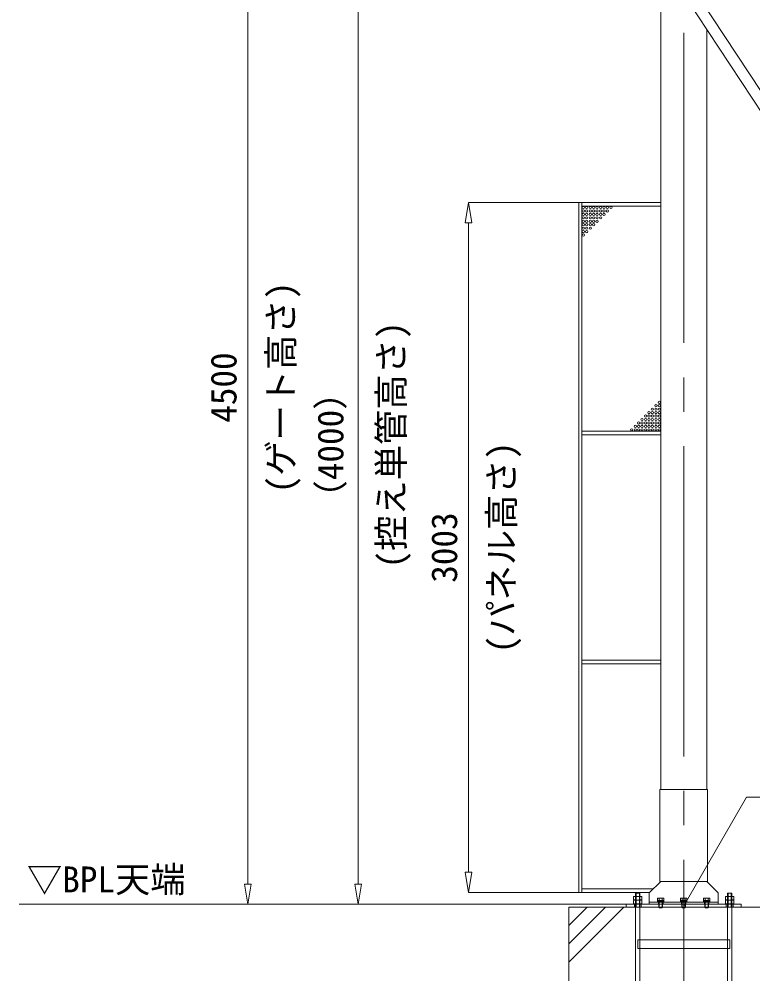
# Model space of a CAD drawing. Units: millimetres, scale not verified. Extents: x -16120 to 16120, y -26100 to 26100.
# Drawn here: x 4337 to 7530, y 8650 to 12807 of the extents above; entities that cross this region are included whole.
import ezdxf
from ezdxf.enums import TextEntityAlignment as Align

# ---------------------------------------------------------------- set-up
doc = ezdxf.new("R2010")
doc.units = ezdxf.units.MM
doc.header["$LTSCALE"] = 150
doc.linetypes.add('CHAIN2', pattern=[12, 9, -1, 1, -1])
doc.linetypes.add('DASHED1', pattern=[1.8, 1.2, -0.6])
for name, color, linetype, lineweight in [('0-2_ACCG-3018', 134, 'Continuous', 18), ('0-5_ﾍﾞｰｽﾗｲﾝ', 134, 'Continuous', 18), ('0-6_ﾎﾞﾙﾄ類', 134, 'Continuous', 18), ('0-9_基礎工事用PCA大', 134, 'Continuous', 18), ('0-B_寸法', 134, 'Continuous', 18), ('0-F_大型柱', 134, 'Continuous', 18), ('1-2_単管ｸﾗﾝﾌﾟ', 134, 'Continuous', 18), ('1-6_通芯', 134, 'CHAIN2', 18), ('1-9_標準ﾊﾟﾈﾙ', 134, 'Continuous', 18), ('1-B_文字', 134, 'Continuous', 18)]:
    doc.layers.add(name, color=color, linetype=linetype, lineweight=lineweight)
doc.styles.add('ＭＳ ゴシック', font='')
doc.styles.get('ＭＳ ゴシック').set_extended_font_data('MS Gothic')

msp = doc.modelspace()

# ---------------------------------------------------------------- linework, layer by layer
at = {"layer": '0-2_ACCG-3018'}
for centre in [(6791.8, 11986.5), (6791.8, 11971.5), (6806.8, 11986.5), (6806.8, 11971.5), (6821.8, 11986.5), (6821.8, 11971.5), (6836.8, 11986.5), (6836.8, 11971.5), (6851.8, 11986.5), (6851.8, 11971.5), (6866.8, 11986.5), (6866.8, 11971.5), (6881.8, 11986.5), (6881.8, 11971.5), (6896.8, 11986.5), (6896.8, 11971.5), (6911.8, 11986.5), (6791.8, 11956.5), (6791.8, 11941.5), (6791.8, 11926.5), (6806.8, 11956.5), (6806.8, 11941.5), (6806.8, 11926.5), (6821.8, 11956.5), (6821.8, 11941.5), (6821.8, 11926.5), (6836.8, 11956.5), (6836.8, 11941.5), (6836.8, 11926.5), (6851.8, 11956.5), (6851.8, 11941.5), (6851.8, 11926.5), (6866.8, 11956.5), (6866.8, 11941.5), (6881.8, 11956.5), (6791.8, 11911.5), (6791.8, 11896.5), (6806.8, 11911.5), (6806.8, 11896.5), (6821.8, 11911.5), (6821.8, 11896.5), (6836.8, 11911.5), (6791.8, 11881.5), (6791.8, 11866.5), (6806.8, 11881.5), (7122.6, 11138.5), (7077.6, 11093.5), (7092.6, 11108.5), (7092.6, 11093.5), (7107.6, 11123.5), (7107.6, 11108.5), (7107.6, 11093.5), (7122.6, 11123.5), (7122.6, 11108.5), (7122.6, 11093.5), (7047.6, 11063.5), (7062.6, 11078.5), (7062.6, 11063.5), (7077.6, 11078.5), (7077.6, 11063.5), (7092.6, 11078.5), (7092.6, 11063.5), (7107.6, 11078.5), (7107.6, 11063.5), (7122.6, 11078.5), (7122.6, 11063.5), (7002.6, 11018.5), (7017.6, 11033.5), (7017.6, 11018.5), (7032.6, 11048.5), (7032.6, 11033.5), (7032.6, 11018.5), (7047.6, 11048.5), (7047.6, 11033.5), (7047.6, 11018.5), (7062.6, 11048.5), (7062.6, 11033.5), (7062.6, 11018.5), (7077.6, 11048.5), (7077.6, 11033.5), (7077.6, 11018.5), (7092.6, 11048.5), (7092.6, 11033.5), (7092.6, 11018.5), (7107.6, 11048.5), (7107.6, 11033.5), (7107.6, 11018.5), (7122.6, 11048.5), (7122.6, 11033.5), (7122.6, 11018.5)]:
    msp.add_circle(centre, 5, dxfattribs=at)
at = {"layer": '0-5_ﾍﾞｰｽﾗｲﾝ'}
msp.add_line((6978.6, 8953), (4336.9, 8953), dxfattribs=at)
at = {"layer": '0-6_ﾎﾞﾙﾄ類'}
for p, q in [((7019, 8973), (7019, 8987.6)), ((7038.1, 8973), (7038.1, 8987.6)), ((7116.7, 8980), (7114.9, 8978.9)), ((7114.9, 8978.9), (7114.9, 8970.2)), ((7116.7, 8980), (7140.4, 8980)), ((7121.7, 8978.9), (7121.7, 8970.2)), ((7135.4, 8978.9), (7135.4, 8970.2)), ((7140.4, 8980), (7142.2, 8978.9)), ((7142.2, 8978.9), (7142.2, 8970.2)), ((7216.7, 8980), (7214.9, 8978.9)), ((7214.9, 8978.9), (7214.9, 8970.2)), ((7216.7, 8980), (7240.4, 8980)), ((7221.7, 8978.9), (7221.7, 8970.2)), ((7235.4, 8978.9), (7235.4, 8970.2)), ((7240.4, 8980), (7242.2, 8978.9)), ((7242.2, 8978.9), (7242.2, 8970.2)), ((7316.7, 8980), (7314.9, 8978.9)), ((7314.9, 8978.9), (7314.9, 8970.2)), ((7316.7, 8980), (7340.4, 8980)), ((7321.7, 8978.9), (7321.7, 8970.2)), ((7335.4, 8978.9), (7335.4, 8970.2)), ((7340.4, 8980), (7342.2, 8978.9)), ((7342.2, 8978.9), (7342.2, 8970.2)), ((7419, 8973), (7419, 8987.6)), ((7438.1, 8973), (7438.1, 8987.6)), ((7019, 8970.2), (7019, 8955.6)), ((7038.1, 8970.2), (7038.1, 8955.6)), ((7114.9, 8970.2), (7142.2, 8970.2)), ((7117.3, 8970), (7139.8, 8970)), ((7120.6, 8941), (7120.6, 8963)), ((7120.6, 8941), (7121.8, 8938.2)), ((7121.8, 8938.2), (7121.8, 8963)), ((7127.4, 8967), (7128.4, 8963)), ((7128.7, 8967), (7129.8, 8963)), ((7136.5, 8941), (7136.5, 8963)), ((7214.9, 8970.2), (7242.2, 8970.2)), ((7217.3, 8970), (7239.8, 8970)), ((7220.6, 8941), (7220.6, 8963)), ((7220.6, 8941), (7221.8, 8938.2)), ((7221.8, 8938.2), (7221.8, 8963)), ((7227.4, 8967), (7228.4, 8963)), ((7228.7, 8967), (7229.7, 8963)), ((7236.6, 8941), (7236.6, 8963)), ((7314.9, 8970.2), (7342.2, 8970.2)), ((7317.3, 8970), (7339.8, 8970)), ((7320.6, 8941), (7320.6, 8963)), ((7320.6, 8941), (7321.8, 8938.2)), ((7321.8, 8938.2), (7321.8, 8963)), ((7327.4, 8967), (7328.4, 8963)), ((7328.7, 8967), (7329.8, 8963)), ((7336.6, 8941), (7336.6, 8963)), ((7419, 8970.2), (7419, 8955.6)), ((7438.1, 8970.2), (7438.1, 8955.6))]:
    msp.add_line(p, q, dxfattribs=at)
for points in [[(7010.1, 8973), (7010.1, 8987.6), (7047, 8987.6), (7047, 8973), (7044.6, 8971.6), (7012.6, 8971.6)], [(7410.1, 8973), (7410.1, 8987.6), (7447, 8987.6), (7447, 8973), (7444.6, 8971.6), (7412.6, 8971.6)], [(7010.1, 8970.2), (7010.1, 8955.6), (7047, 8955.6), (7047, 8970.2), (7044.6, 8971.6), (7012.6, 8971.6)], [(7010.6, 8955.6), (7046.5, 8955.6), (7046.5, 8953), (7010.6, 8953)], [(7142.5, 8970), (7142.5, 8967), (7114.6, 8967), (7114.6, 8970)], [(7114.6, 8967), (7142.5, 8967), (7142.5, 8963), (7114.6, 8963)], [(7242.6, 8970), (7242.6, 8967), (7214.6, 8967), (7214.6, 8970)], [(7214.6, 8967), (7242.6, 8967), (7242.6, 8963), (7214.6, 8963)], [(7342.6, 8970), (7342.6, 8967), (7314.6, 8967), (7314.6, 8970)], [(7314.6, 8967), (7342.6, 8967), (7342.6, 8963), (7314.6, 8963)], [(7410.1, 8970.2), (7410.1, 8955.6), (7447, 8955.6), (7447, 8970.2), (7444.6, 8971.6), (7412.6, 8971.6)], [(7410.6, 8955.6), (7446.6, 8955.6), (7446.6, 8953), (7410.6, 8953)]]:
    msp.add_lwpolyline(points, close=True, dxfattribs=at)
for points in [[(7120.6, 8941), (7136.5, 8941), (7135.3, 8938.2)], [(7121.8, 8938.2), (7135.3, 8938.2), (7135.3, 8963)], [(7220.6, 8941), (7236.6, 8941), (7235.3, 8938.2)], [(7221.8, 8938.2), (7235.3, 8938.2), (7235.3, 8963)], [(7320.6, 8941), (7336.6, 8941), (7335.3, 8938.2)], [(7321.8, 8938.2), (7335.3, 8938.2), (7335.3, 8963)]]:
    msp.add_lwpolyline(points, dxfattribs=at)
for centre, radius, start, end in [((7118.3, 8973.9), 6.04, 55.616, 124.384), ((7128.6, 8957.4), 22.6, 72.412, 107.588), ((7138.8, 8973.9), 6.04, 55.616, 124.384), ((7218.3, 8973.9), 6.04, 55.616, 124.384), ((7228.6, 8957.4), 22.6, 72.412, 107.588), ((7238.8, 8973.9), 6.04, 55.616, 124.384), ((7318.3, 8973.9), 6.04, 55.616, 124.384), ((7328.6, 8957.4), 22.6, 72.412, 107.588), ((7338.8, 8973.9), 6.04, 55.616, 124.384), ((7014.6, 8980.8), 8.96, 240.0064, 300.0064), ((7014.6, 8962.4), 8.96, 60.0064, 120.0064), ((7028.6, 9004), 32.5, 252.935, 287.0711), ((7028.6, 8939.1), 32.5, 72.935, 107.071), ((7042.6, 8980.8), 8.94, 239.9813, 300.0315), ((7042.6, 8962.4), 8.94, 59.9813, 120.0315), ((7117.3, 8970.2), 0.19, 180, 270), ((7139.8, 8970.2), 0.19, 270, 0), ((7217.3, 8970.2), 0.19, 180, 270), ((7239.8, 8970.2), 0.19, 270, 0), ((7317.3, 8970.2), 0.19, 180, 270), ((7339.8, 8970.2), 0.19, 270, 0), ((7414.6, 8980.8), 8.96, 240.0064, 300.0064), ((7414.6, 8962.4), 8.96, 60.0064, 120.0064), ((7428.6, 9004), 32.5, 252.935, 287.0711), ((7428.6, 8939.1), 32.5, 72.935, 107.071), ((7442.5, 8980.8), 8.94, 239.9813, 300.0315), ((7442.6, 8962.4), 8.94, 59.9813, 120.0315)]:
    msp.add_arc(centre, radius, start, end, dxfattribs=at)
at = {"layer": '0-9_基礎工事用PCA大'}
for p, q in [((6728.6, 8701), (6968.6, 8941)), ((6728.6, 8781), (6888.6, 8941)), ((6728.6, 8861), (6808.6, 8941)), ((7038.1, 8761), (7038.1, 8599)), ((7419, 8761), (7419, 8599))]:
    msp.add_line(p, q, dxfattribs=at)
at = {"layer": '0-9_基礎工事用PCA大', "linetype": 'DASHED1'}
for p, q in [((7013.9, 8953), (7013.9, 8941)), ((7043.6, 8953), (7043.6, 8941)), ((7120.6, 8953), (7120.6, 8941)), ((7136.5, 8953), (7136.5, 8941)), ((7220.6, 8953), (7220.6, 8941)), ((7236.6, 8953), (7236.6, 8941)), ((7320.6, 8953), (7320.6, 8941)), ((7336.6, 8953), (7336.6, 8941)), ((7413.6, 8953), (7413.6, 8941)), ((7443.6, 8953), (7443.6, 8941)), ((7038.1, 8799), (7038.1, 8761)), ((7419, 8799), (7419, 8761))]:
    msp.add_line(p, q, dxfattribs=at)
at = {"layer": '0-9_基礎工事用PCA大'}
for points in [[(7019, 8424), (7019, 9001), (7038.1, 9001), (7038.1, 8799)], [(7019, 8938.5), (7021.5, 8941), (7021.5, 9001), (7035.6, 9001), (7035.6, 8941), (7038.1, 8938.5)], [(7438.1, 8424), (7438.1, 9001), (7419, 9001), (7419, 8799)], [(7438.1, 8938.5), (7435.6, 8941), (7435.6, 9001), (7421.5, 9001), (7421.5, 8941), (7419, 8938.5)]]:
    msp.add_lwpolyline(points, dxfattribs=at)
for points in [[(6728.6, 7941), (7728.6, 7941), (7728.6, 8941), (6728.6, 8941)], [(6978.6, 8941), (7478.6, 8941), (7478.6, 8953), (6978.6, 8953)], [(7028.6, 8799), (7428.6, 8799), (7428.6, 8761), (7028.6, 8761)]]:
    msp.add_lwpolyline(points, close=True, dxfattribs=at)
at = {"layer": '0-B_寸法'}
for p, q in [((5332.6, 13365), (5332.6, 9041)), ((5812.6, 12865), (5812.6, 9041)), ((6277.9, 11920), (6292.6, 12008)), ((6771.6, 12008), (6291.6, 12008)), ((6292.6, 12008), (6307.2, 11920)), ((6277.9, 11920), (6307.2, 11920)), ((6292.6, 11920), (6292.6, 9093)), ((6277.9, 9093), (6292.6, 9005)), ((6277.9, 9093), (6307.2, 9093)), ((6292.6, 9005), (6307.2, 9093)), ((5317.9, 9041), (5332.6, 8953)), ((5317.9, 9041), (5347.2, 9041)), ((5332.6, 8953), (5347.2, 9041)), ((5797.9, 9041), (5812.6, 8953)), ((5797.9, 9041), (5827.2, 9041)), ((5812.6, 8953), (5827.2, 9041)), ((6771.6, 9005), (6291.6, 9005)), ((6977.6, 8953), (5331.6, 8953)), ((6977.6, 8953), (5811.6, 8953))]:
    msp.add_line(p, q, dxfattribs=at)
at = {"layer": '0-F_大型柱'}
for p, q in [((7128.6, 12903), (7128.6, 9453)), ((7328.6, 9453), (7328.6, 12762.4)), ((7078.6, 8963), (7378.6, 8963))]:
    msp.add_line(p, q, dxfattribs=at)
at = {"layer": '0-F_大型柱', "linetype": 'DASHED1'}
for p, q in [((7118.6, 8963), (7118.6, 8953)), ((7138.6, 8963), (7138.6, 8953)), ((7218.6, 8963), (7218.6, 8953)), ((7238.5, 8963), (7238.5, 8953)), ((7318.6, 8963), (7318.6, 8953)), ((7338.6, 8963), (7338.6, 8953))]:
    msp.add_line(p, q, dxfattribs=at)
at = {"layer": '0-F_大型柱'}
for points in [[(7125.4, 9453), (7331.8, 9453), (7331.8, 9053), (7125.4, 9053)], [(7128.6, 9053), (7328.6, 9053), (7378.6, 9003), (7378.6, 8953), (7078.6, 8953), (7078.6, 9003)]]:
    msp.add_lwpolyline(points, close=True, dxfattribs=at)
at = {"layer": '1-2_単管ｸﾗﾝﾌﾟ'}
for p, q in [((9732.9, 9191.9), (7267.3, 12944.2)), ((9691, 9167.1), (7226.7, 12917.5))]:
    msp.add_line(p, q, dxfattribs=at)
at = {"layer": '1-6_通芯'}
msp.add_line((7228.6, 14546.8), (7228.6, 6670.5), dxfattribs=at)
at = {"layer": '1-9_標準ﾊﾟﾈﾙ'}
for points in [[(6772.6, 12008), (6785.8, 12008), (6785.8, 9005), (6772.6, 9005)], [(6785.8, 12008), (7128.6, 12008), (7128.6, 11992.5), (6785.8, 11992.5)], [(6785.8, 11012.5), (7128.6, 11012.5), (7128.6, 10996.5), (6785.8, 10996.5)], [(6785.8, 10016.5), (7128.6, 10016.5), (7128.6, 10000.5), (6785.8, 10000.5)]]:
    msp.add_lwpolyline(points, close=True, dxfattribs=at)
msp.add_lwpolyline([(7096.1, 9020.5), (6785.8, 9020.5), (6785.8, 9005), (7080.6, 9005)], dxfattribs=at)
at = {"layer": '1-B_文字'}
msp.add_line((7502.9, 9420), (8925.3, 9420), dxfattribs=at)
msp.add_lwpolyline([(7229.4, 8947), (7502.5, 9420), (7502.9, 9420)], dxfattribs=at)

# ---------------------------------------------------------------- texts
at = {"layer": '0-B_寸法', "style": 'ＭＳ ゴシック'}
for s, p in [('(ゲート高さ)', (5565.5, 10742.2)), ('(控え単管高さ)', (6045.5, 10415.4)), ('4500', (5316.7, 11049.4)), ('（4000）', (5781.7, 10645.8)), ('(パネル高さ)', (6525.5, 10045.7)), ('3003', (6276.7, 10352.9))]:
    msp.add_text(s, height=112.6, rotation=90, dxfattribs=at).set_placement(p, align=Align.BOTTOM_LEFT)
at = {"layer": '1-B_文字', "style": 'ＭＳ ゴシック'}
msp.add_text('▽BPL天端', height=112.6, dxfattribs=at).set_placement((4370.8, 8971.2), align=Align.BOTTOM_LEFT)

doc.saveas('drawing.dxf')
